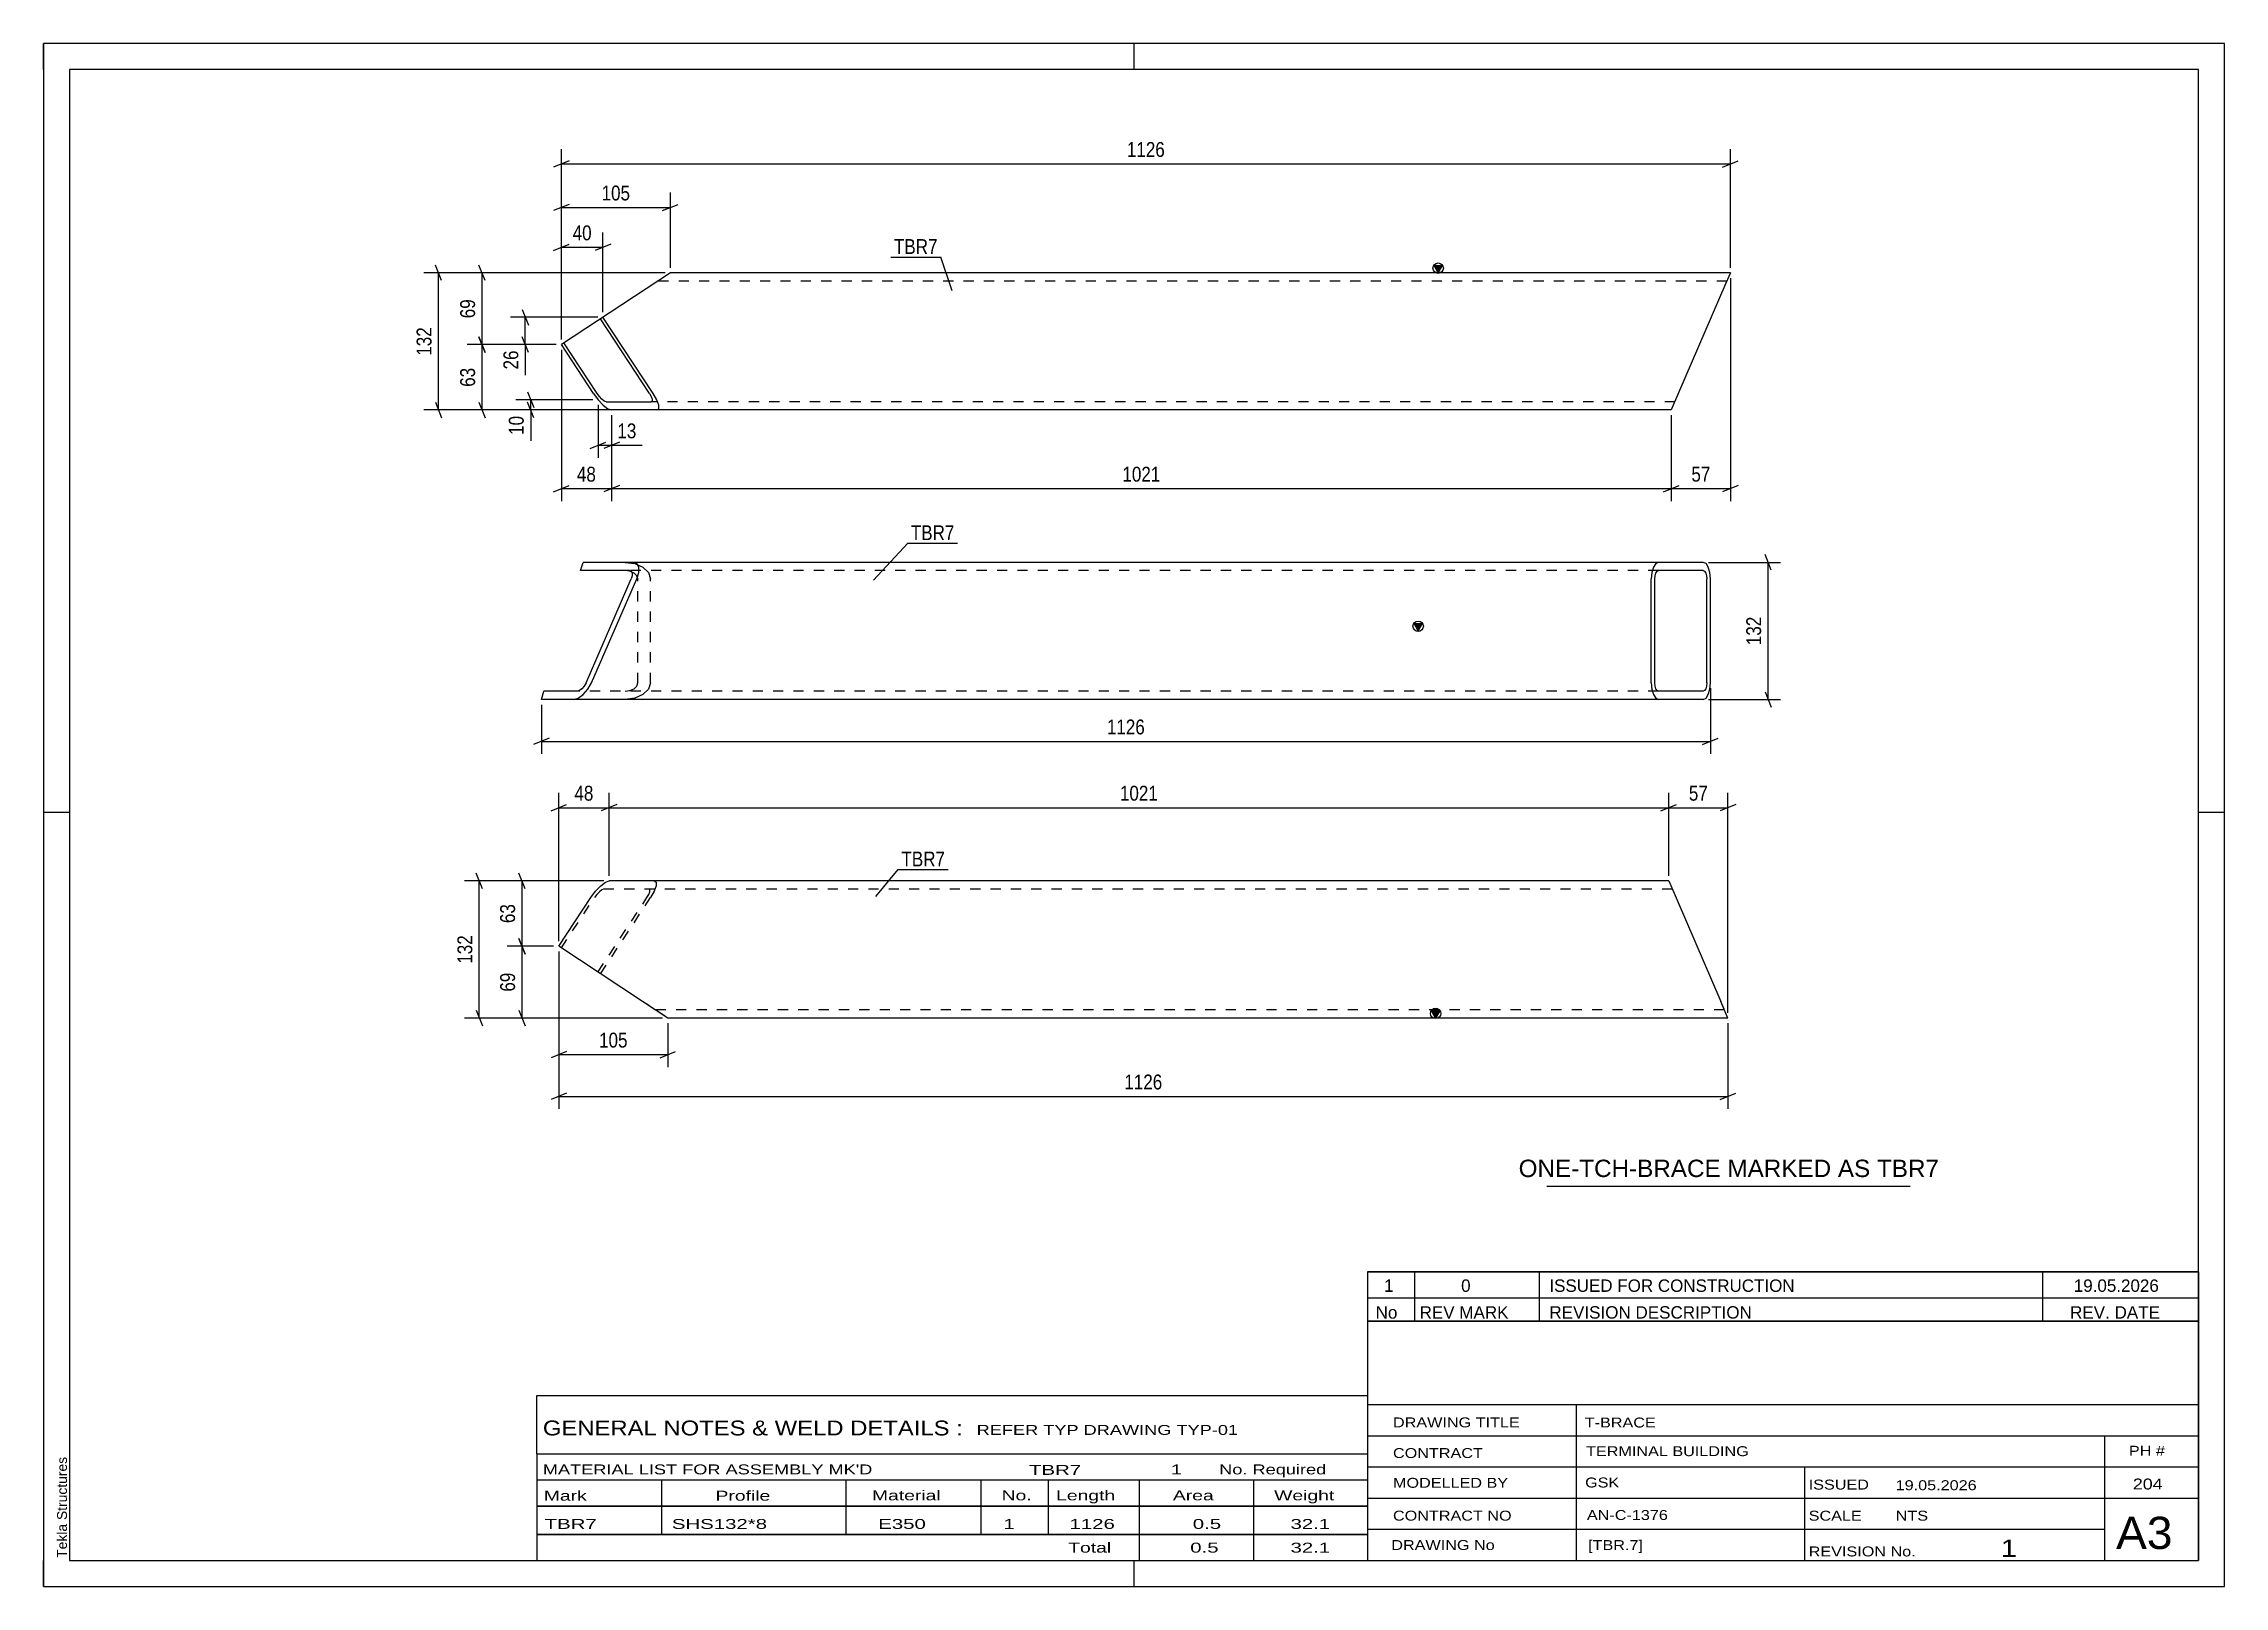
# Paper-space layout 'Layout1' of a CAD drawing. Header units: millimetres. Extents: x 0 to 420, y 0 to 297.
# The model-space entities are those that its viewports show. They can reach past a viewport. Long polylines and large blocks are cut down to what shows.
import ezdxf

# ---------------------------------------------------------------- set-up
doc = ezdxf.new("R2010")
doc.units = ezdxf.units.MM
doc.linetypes.add('DXK_LINE_DOT2', pattern=[3.9198, 1.9599, -1.9599])
doc.layers.add('Viewport layer', color=7, linetype='Continuous', plot=False)
doc.styles.add('Arial', font='ARIAL.TTF', dxfattribs={"height": 0.2})
doc.styles.add('Arial Narrow', font='ARIALN.TTF', dxfattribs={"height": 0.2})

# ---------------------------------------------------------------- blocks, each defined once
blk = doc.blocks.new('Unknown-491738079-1330')
at = {"color": 5, "linetype": 'Continuous'}
for p, q in [((420, 297), (0, 297)), ((0, 297), (0, 0)), ((0, 292), (0, 297)), ((210, 292), (210, 297)), ((420, 0), (420, 297)), ((415, 292), (5, 292)), ((5, 292), (5, 5)), ((415, 5), (415, 292)), ((5, 149), (0, 149)), ((420, 149), (415, 149)), ((0, 0), (0, 5)), ((5, 5), (415, 5)), ((210, 0), (210, 5)), ((0, 0), (420, 0))]:
    blk.add_line(p, q, dxfattribs=at)
at = {"color": 174, "linetype": 'Continuous', "style": 'Arial'}
blk.add_text('Tekla Structures', height=1.9102, rotation=90, dxfattribs=at).set_placement((4.5, 5.5))
blk = doc.blocks.new('Unknown-491738079-2137')
at = {"color": 7, "linetype": 'Continuous'}
for p, q in [((255, 51.05), (255, 5)), ((255, 51.05), (415, 51.05)), ((415, 51), (415, 5)), ((255, 35), (415, 35)), ((295.14, 35), (295.14, 5)), ((255, 29), (415, 29)), ((397, 5.05), (397, 28.9)), ((255, 23), (415, 23)), ((339.14, 23), (339.14, 5)), ((255, 17), (415, 17)), ((255, 11), (397, 11)), ((255, 5), (415, 5))]:
    blk.add_line(p, q, dxfattribs=at)
at = {"color": 7, "style": 'Arial Narrow'}
for s, height, width, p in [('DRAWING TITLE', 1.9089, 1.425378, (259.88, 30.61)), ('T-BRACE', 1.909, 1.425378, (296.81, 30.59)), ('CONTRACT', 1.909, 1.425378, (259.88, 24.71)), ('TERMINAL BUILDING', 1.9089, 1.425378, (297.06, 25.07)), ('MODELLED BY', 1.9089, 1.425378, (259.88, 18.98)), ('GSK', 1.909, 1.425378, (296.88, 19.04)), ('ISSUED', 1.909, 1.425378, (339.94, 18.64)), ('19.05.2026', 1.909, 1.425378, (356.69, 18.52)), ('CONTRACT NO', 1.9089, 1.425378, (259.88, 12.66)), ('AN-C-1376', 1.909, 1.425378, (297.23, 12.78)), ('SCALE', 1.909, 1.425378, (339.94, 12.65)), ('A3', 6.204, 1.25, (399.14, 7.2)), ('DRAWING No', 1.909, 1.425378, (259.56, 7)), ('[TBR.7]', 1.909, 1.425378, (297.46, 6.99)), ('1', 3.34, 1.5, (376.91, 5.68)), ('REVISION No.', 1.9089, 1.425378, (339.94, 5.77))]:
    blk.add_text(s, height=height, dxfattribs=dict(at, width=width)).set_placement(p)
at = {"color": 7, "linetype": 'Continuous', "style": 'Arial Narrow'}
for s, height, width, p in [('PH #', 1.909, 1.43, (401.6, 25.15)), ('204', 2.1, 1.43, (402.37, 18.65)), ('NTS', 1.909, 1.425378, (356.7, 12.65))]:
    blk.add_text(s, height=height, dxfattribs=dict(at, width=width)).set_placement(p)
blk = doc.blocks.new('Unknown-491738079-2138')
at = {"color": 7, "linetype": 'Continuous'}
for p, q in [((95, 36.75), (255, 36.75)), ((95, 25.5), (95, 36.75)), ((255, 36.75), (255, 25.5)), ((95, 25.5), (255, 25.5)), ((95, 25.5), (95, 20.5)), ((255, 25.5), (255, 20.5)), ((95, 20.5), (255, 20.5)), ((95, 20.5), (95, 15.5)), ((119, 20.5), (119, 15.5)), ((154.5, 20.5), (154.5, 15.5)), ((180.5, 20.5), (180.5, 15.5)), ((193.5, 20.5), (193.5, 15.5)), ((211, 20.5), (211, 15.5)), ((233, 20.5), (233, 15.5)), ((255, 20.5), (255, 15.5)), ((95, 15.5), (255, 15.5)), ((95, 15.45), (95, 10.05)), ((95, 15.45), (255, 15.45)), ((119, 15.5), (119, 10)), ((154.5, 15.5), (154.5, 10)), ((180.5, 15.5), (180.5, 10)), ((193.5, 15.5), (193.5, 10)), ((211, 15.5), (211, 10)), ((233, 15.5), (233, 10)), ((255, 15.45), (255, 10.05)), ((95, 10.05), (255, 10.05)), ((95, 10), (255, 10)), ((95, 10), (95, 5)), ((211, 10), (211, 5)), ((233, 10), (233, 5)), ((255, 10), (255, 5)), ((95, 5), (255, 5))]:
    blk.add_line(p, q, dxfattribs=at)
at = {"color": 7, "style": 'Arial Narrow'}
for s, height, width, p in [('GENERAL NOTES & WELD DETAILS :', 2.8633, 1.4, (96.15, 29.06)), ('REFER TYP DRAWING TYP-01', 1.9089, 1.6, (179.7, 29.16)), ("MATERIAL LIST FOR ASSEMBLY MK'D", 1.9089, 1.6, (96.15, 21.56)), ('TBR7', 1.909, 1.794707, (189.78, 21.47)), ('1', 1.91, 1.794707, (217.08, 21.56)), ('No. Required', 1.9089, 1.6, (226.41, 21.56)), ('Mark', 1.909, 1.7, (96.34, 16.5)), ('Profile', 1.909, 1.7, (129.41, 16.5)), ('Material', 1.909, 1.7, (159.54, 16.56)), ('No.', 1.909, 1.7, (184.5, 16.56)), ('Length', 1.909, 1.7, (195, 16.56)), ('Area', 1.909, 1.7, (217.5, 16.56)), ('Weight', 1.909, 1.7, (237, 16.56))]:
    blk.add_text(s, height=height, dxfattribs=dict(at, width=width)).set_placement(p)
at = {"color": 7, "linetype": 'Continuous', "style": 'Arial Narrow'}
for s, height, width, p in [('TBR7', 1.909, 1.794707, (96.5, 11.06)), ('SHS132*8', 1.909, 1.794707, (121, 11.06)), ('E350', 1.909, 1.794707, (160.74, 11.06)), ('1', 1.91, 1.794707, (184.86, 11.06)), ('1126', 1.909, 1.794707, (197.58, 11.06)), ('0.5', 1.909, 1.794707, (221.32, 11.06)), ('32.1', 1.909, 1.794707, (240.14, 11.06)), ('Total', 1.909, 1.7, (197.33, 6.5)), ('0.5', 1.909, 1.794707, (220.83, 6.5)), ('32.1', 1.909, 1.794707, (240.14, 6.5))]:
    blk.add_text(s, height=height, dxfattribs=dict(at, width=width)).set_placement(p)
blk = doc.blocks.new('Unknown-491738079-2139')
at = {"color": 7, "linetype": 'Continuous'}
for p, q in [((255, 60.55), (415, 60.55)), ((415, 60.55), (255, 60.55)), ((255, 60.55), (255, 55.55)), ((264, 60.55), (264, 55.55)), ((288, 60.55), (288, 55.55)), ((385, 60.55), (385, 55.55)), ((415, 60.55), (415, 55.55)), ((255, 55.55), (415, 55.55)), ((255, 55.55), (255, 51.05)), ((255, 55.55), (415, 55.55)), ((264, 55.55), (264, 51.05)), ((288, 55.55), (288, 51.05)), ((385, 55.55), (385, 51.05)), ((415, 55.55), (415, 51.05)), ((415, 51.05), (255, 51.05))]:
    blk.add_line(p, q, dxfattribs=at)
at = {"color": 7, "linetype": 'Continuous', "style": 'Arial Narrow'}
for s, height, width, p in [('1', 2.39, 1.196471, (258.16, 56.7)), ('0', 2.39, 1.196471, (273, 56.7)), ('ISSUED FOR CONSTRUCTION', 2.3861, 1.196471, (290, 56.7)), ('19.05.2026', 2.386, 1.196471, (391, 56.7)), ('No', 2.386, 1.2, (256.54, 51.55)), ('REV MARK', 2.386, 1.2, (265, 51.55)), ('REVISION DESCRIPTION', 2.3861, 1.2, (290, 51.55)), ('REV. DATE', 2.386, 1.2, (390.28, 51.55))]:
    blk.add_text(s, height=height, dxfattribs=dict(at, width=width)).set_placement(p)
blk = doc.blocks.new('Unknown-491738079-2140')
at = {"color": 7, "linetype": 'Continuous'}
blk.add_line((289.5, 77.05), (359.5, 77.05), dxfattribs=at)
at = {"color": 7, "style": 'Arial'}
blk.add_text('ONE-TCH-BRACE MARKED AS TBR7', height=3.3428, dxfattribs=at).set_placement((284.08, 78.8))
blk = doc.blocks.new('Part-491738079-1251 - 1165')
at = {"linetype": 'Continuous'}
blk.add_hatch(color=2, dxfattribs=at).paths.add_polyline_path([(268.09, 109.41), (267.29, 110.81), (268.89, 110.81)])
at = {"color": 2, "linetype": 'Continuous'}
for p, q in [((106.3, 133.83), (107.29, 134.87)), ((107.29, 134.87), (108.2, 135.56)), ((108.2, 135.56), (108.89, 135.81)), ((312.99, 135.81), (108.89, 135.81)), ((312.99, 135.81), (323, 112.61)), ((99.22, 123.22), (105.39, 132.61)), ((105.39, 132.61), (106.3, 133.83)), ((115.35, 112.61), (99.22, 123.22)), ((120.22, 109.41), (115.35, 112.61)), ((324.38, 109.41), (120.22, 109.41)), ((268.09, 109.41), (267.29, 110.81)), ((267.29, 110.81), (268.89, 110.81)), ((268.89, 110.81), (268.09, 109.41)), ((324.38, 109.41), (323, 112.61))]:
    blk.add_line(p, q, dxfattribs=at)
at = {"color": 7, "linetype": 'DXK_LINE_DOT2'}
for p, q in [((117.97, 134.87), (117.59, 133.83)), ((117.61, 135.81), (117.98, 135.56)), ((117.98, 135.56), (117.97, 134.87)), ((99.71, 122.9), (106.09, 132.61)), ((106.55, 133.22), (106.09, 132.61)), ((107.04, 133.74), (106.55, 133.22)), ((106.76, 118.26), (116.2, 132.61)), ((107.49, 134.09), (107.04, 133.74)), ((107.25, 117.94), (116.89, 132.61)), ((107.84, 134.21), (107.49, 134.09)), ((313.68, 134.21), (107.84, 134.21)), ((116.2, 132.61), (116.55, 133.22)), ((116.74, 134.09), (116.55, 134.21)), ((116.55, 133.22), (116.74, 133.74)), ((116.74, 133.83), (116.74, 134.09)), ((116.74, 133.74), (116.74, 133.83)), ((117.59, 133.83), (116.89, 132.61)), ((119.85, 109.65), (115.35, 112.61)), ((323.69, 111.01), (117.79, 111.01)), ((323.64, 111.13), (323.26, 112)), ((323.69, 111.01), (323.64, 111.13))]:
    blk.add_line(p, q, dxfattribs=at)
at = {"color": 2, "linetype": 'Continuous'}
blk.add_circle((268.09, 110.31), 1, dxfattribs=at)
blk = doc.blocks.new('Part-491738079-1268 - 1267')
at = {"linetype": 'Continuous'}
blk.add_hatch(color=2, dxfattribs=at).paths.add_polyline_path([(264.73, 183.94), (263.93, 185.34), (265.53, 185.34)])
at = {"color": 2, "linetype": 'Continuous'}
for p, q in [((103.4, 195.54), (103.89, 197.14)), ((112.84, 195.54), (103.4, 195.54)), ((319.64, 197.14), (103.89, 197.14)), ((104.48, 173.94), (113.19, 193.94)), ((105.53, 173.94), (114.24, 193.94)), ((112.92, 195.42), (111.99, 195.54)), ((112.84, 195.54), (113.19, 195.42)), ((113.27, 195.27), (112.92, 195.42)), ((113.19, 195.42), (113.38, 195.07)), ((113.38, 194.55), (113.19, 193.94)), ((113.38, 195.07), (113.38, 194.55)), ((114.23, 196.9), (113.53, 197.14)), ((114.61, 196.2), (114.23, 196.9)), ((114.24, 193.94), (114.62, 195.17)), ((114.62, 195.17), (114.61, 196.2)), ((309.74, 195.17), (309.63, 193.94)), ((309.63, 173.94), (309.63, 193.94)), ((310.04, 196.2), (309.74, 195.17)), ((310.48, 196.9), (310.04, 196.2)), ((310.32, 193.94), (310.37, 194.55)), ((310.32, 173.94), (310.32, 193.94)), ((310.37, 194.55), (310.52, 195.07)), ((311.01, 197.14), (310.48, 196.9)), ((310.52, 195.07), (310.75, 195.42)), ((310.75, 195.42), (311.01, 195.54)), ((319.64, 195.54), (311.01, 195.54)), ((320.17, 196.9), (319.64, 197.14)), ((319.64, 195.54), (319.9, 195.42)), ((319.9, 195.42), (320.13, 195.07)), ((320.13, 195.07), (320.27, 194.55)), ((320.61, 196.2), (320.17, 196.9)), ((320.27, 194.55), (320.33, 193.94)), ((320.33, 173.94), (320.33, 193.94)), ((320.91, 195.17), (320.61, 196.2)), ((321.02, 193.94), (320.91, 195.17)), ((321.02, 173.94), (321.02, 193.94)), ((264.73, 183.94), (263.93, 185.34)), ((263.93, 185.34), (265.53, 185.34)), ((265.53, 185.34), (264.73, 183.94)), ((95.86, 170.74), (96.34, 172.34)), ((102.73, 172.34), (96.34, 172.34)), ((103.18, 172.46), (102.73, 172.34)), ((103.68, 172.81), (103.18, 172.46)), ((104.13, 173.33), (103.68, 172.81)), ((103.93, 171.68), (104.84, 172.72)), ((104.48, 173.94), (104.13, 173.33)), ((104.84, 172.72), (105.53, 173.94)), ((309.63, 173.94), (309.74, 172.72)), ((309.74, 172.72), (310.04, 171.68)), ((310.37, 173.33), (310.32, 173.94)), ((310.52, 172.81), (310.37, 173.33)), ((310.75, 172.46), (310.52, 172.81)), ((311.01, 172.34), (310.75, 172.46)), ((319.64, 172.34), (311.01, 172.34)), ((319.9, 172.46), (319.64, 172.34)), ((320.13, 172.81), (319.9, 172.46)), ((320.27, 173.33), (320.13, 172.81)), ((320.33, 173.94), (320.27, 173.33)), ((320.61, 171.68), (320.91, 172.72)), ((320.91, 172.72), (321.02, 173.94)), ((319.64, 170.74), (95.86, 170.74)), ((102.03, 170.74), (102.94, 170.99)), ((102.94, 170.99), (103.93, 171.68)), ((310.04, 171.68), (310.48, 170.99)), ((310.48, 170.99), (311.01, 170.74)), ((319.64, 170.74), (320.17, 170.99)), ((320.17, 170.99), (320.61, 171.68))]:
    blk.add_line(p, q, dxfattribs=at)
at = {"color": 7, "linetype": 'DXK_LINE_DOT2'}
for p, q in [((111.99, 197.14), (113.85, 196.9)), ((311.01, 195.54), (112.84, 195.54)), ((113.71, 195.07), (113.27, 195.27)), ((114.24, 194.55), (113.71, 195.07)), ((113.85, 196.9), (115.43, 196.2)), ((114.42, 193.94), (114.24, 194.55)), ((114.42, 173.94), (114.42, 193.94)), ((115.43, 196.2), (116.49, 195.17)), ((116.49, 195.17), (116.86, 193.94)), ((116.86, 173.94), (116.86, 193.94)), ((311.01, 172.34), (102.73, 172.34)), ((111.99, 172.34), (112.92, 172.46)), ((112.92, 172.46), (113.71, 172.81)), ((113.71, 172.81), (114.24, 173.33)), ((114.24, 173.33), (114.42, 173.94)), ((116.49, 172.72), (115.43, 171.68)), ((116.86, 173.94), (116.49, 172.72)), ((113.85, 170.99), (111.99, 170.74)), ((115.43, 171.68), (113.85, 170.99))]:
    blk.add_line(p, q, dxfattribs=at)
at = {"color": 2, "linetype": 'Continuous'}
blk.add_circle((264.73, 184.84), 1, dxfattribs=at)
blk = doc.blocks.new('Part-491738079-1379 - 1378')
at = {"linetype": 'Continuous'}
blk.add_hatch(color=2, dxfattribs=at).paths.add_polyline_path([(268.58, 252.87), (267.78, 254.27), (269.38, 254.27)])
at = {"color": 2, "linetype": 'Continuous'}
for p, q in [((120.71, 252.87), (99.71, 239.05)), ((324.87, 252.87), (120.71, 252.87)), ((268.58, 252.87), (267.78, 254.27)), ((267.78, 254.27), (269.38, 254.27)), ((269.38, 254.27), (268.58, 252.87)), ((324.87, 252.87), (324.01, 250.89)), ((324.01, 250.89), (313.48, 226.47)), ((116.68, 229.67), (107.25, 244.01)), ((117.38, 229.67), (107.73, 244.33)), ((105.88, 229.67), (99.71, 239.05)), ((106.58, 229.67), (100.19, 239.37)), ((105.88, 229.67), (106.79, 228.44)), ((107.03, 229.05), (106.58, 229.67)), ((106.79, 228.44), (107.78, 227.4)), ((107.53, 228.53), (107.03, 229.05)), ((107.98, 228.19), (107.53, 228.53)), ((107.78, 227.4), (108.69, 226.71)), ((108.33, 228.07), (107.98, 228.19)), ((108.33, 228.07), (117.04, 228.07)), ((116.68, 229.67), (117.03, 229.05)), ((117.03, 229.05), (117.22, 228.53)), ((117.23, 228.19), (117.04, 228.07)), ((117.22, 228.53), (117.23, 228.19)), ((118.08, 228.44), (117.38, 229.67)), ((118.46, 227.4), (118.08, 228.44)), ((118.47, 226.71), (118.46, 227.4)), ((108.69, 226.71), (109.38, 226.47)), ((313.48, 226.47), (109.38, 226.47)), ((118.09, 226.47), (118.47, 226.71))]:
    blk.add_line(p, q, dxfattribs=at)
at = {"color": 7, "linetype": 'DXK_LINE_DOT2'}
for p, q in [((324.18, 251.27), (118.27, 251.27)), ((324.12, 251.14), (324.18, 251.27)), ((314.17, 228.07), (117.04, 228.07))]:
    blk.add_line(p, q, dxfattribs=at)
at = {"color": 2, "linetype": 'Continuous'}
blk.add_circle((268.58, 253.77), 1, dxfattribs=at)
blk = doc.blocks.new('StraightDimension-491738079-1811 - 1165')
at = {"color": 7, "linetype": 'Continuous'}
for p, q in [((107.89, 135.81), (81.06, 135.81)), ((84.51, 134.31), (83.31, 137.31)), ((83.91, 109.41), (83.91, 135.81)), ((119.22, 109.41), (81.06, 109.41)), ((83.31, 110.91), (84.51, 107.91))]:
    blk.add_line(p, q, dxfattribs=at)
at = {"color": 0}
blk.add_wipeout([(83.16, 125.95), (78.96, 125.95), (78.96, 119.27), (83.16, 119.27)], dxfattribs=at)
at = {"color": 3, "style": 'Arial Narrow'}
blk.add_text('132', height=2.863, rotation=90.0002, dxfattribs=at).set_placement((82.56, 119.87))
blk = doc.blocks.new('StraightDimension-491738079-1286 - 1165')
at = {"color": 7, "linetype": 'Continuous'}
for p, q in [((99.22, 122.22), (99.22, 91.92)), ((324.38, 108.41), (324.38, 91.92)), ((100.72, 94.92), (97.72, 93.72)), ((99.22, 94.32), (324.38, 94.32)), ((322.88, 93.72), (325.88, 94.92))]:
    blk.add_line(p, q, dxfattribs=at)
at = {"color": 0}
blk.add_wipeout([(216.05, 95.07), (216.05, 99.27), (207.54, 99.27), (207.54, 95.07)], dxfattribs=at)
at = {"color": 3, "style": 'Arial Narrow'}
blk.add_text('1126', height=2.863, dxfattribs=at).set_placement((208.14, 95.67))
blk = doc.blocks.new('StraightDimension-491738079-1402 - 1165')
at = {"color": 7, "linetype": 'Continuous'}
for p, q in [((312.99, 136.81), (312.99, 152.76)), ((324.38, 110.41), (324.38, 152.76)), ((311.49, 149.31), (314.49, 150.51)), ((312.99, 149.91), (324.38, 149.91)), ((325.88, 150.51), (322.88, 149.31))]:
    blk.add_line(p, q, dxfattribs=at)
at = {"color": 0}
blk.add_wipeout([(321.11, 150.66), (321.11, 154.86), (316.26, 154.86), (316.26, 150.66)], dxfattribs=at)
at = {"color": 3, "style": 'Arial Narrow'}
blk.add_text('57', height=2.863, dxfattribs=at).set_placement((316.86, 151.26))
blk = doc.blocks.new('StraightDimension-491738079-1403 - 1165')
at = {"color": 7, "linetype": 'Continuous'}
for p, q in [((108.89, 136.81), (108.89, 152.76)), ((312.99, 136.81), (312.99, 152.76)), ((110.39, 150.51), (107.39, 149.31)), ((108.89, 149.91), (312.99, 149.91)), ((311.49, 149.31), (314.49, 150.51))]:
    blk.add_line(p, q, dxfattribs=at)
at = {"color": 0}
blk.add_wipeout([(215.2, 150.66), (215.2, 154.86), (206.69, 154.86), (206.69, 150.66)], dxfattribs=at)
at = {"color": 3, "style": 'Arial Narrow'}
blk.add_text('1021', height=2.863, dxfattribs=at).set_placement((207.29, 151.26))
blk = doc.blocks.new('StraightDimension-491738079-1404 - 1165')
at = {"color": 7, "linetype": 'Continuous'}
for p, q in [((99.22, 124.22), (99.22, 152.76)), ((108.89, 136.81), (108.89, 152.76)), ((97.72, 149.31), (100.72, 150.51)), ((99.22, 149.91), (108.89, 149.91)), ((110.39, 150.51), (107.39, 149.31))]:
    blk.add_line(p, q, dxfattribs=at)
at = {"color": 0}
blk.add_wipeout([(106.48, 150.66), (106.48, 154.86), (101.63, 154.86), (101.63, 150.66)], dxfattribs=at)
at = {"color": 3, "style": 'Arial Narrow'}
blk.add_text('48', height=2.863, dxfattribs=at).set_placement((102.23, 151.26))
blk = doc.blocks.new('StraightDimension-491738079-1460 - 1165')
at = {"color": 7, "linetype": 'Continuous'}
for p, q in [((99.22, 122.22), (99.22, 99.98)), ((120.22, 108.41), (120.22, 99.98)), ((100.72, 102.98), (97.72, 101.78)), ((99.22, 102.38), (120.22, 102.38)), ((118.72, 101.78), (121.72, 102.98))]:
    blk.add_line(p, q, dxfattribs=at)
at = {"color": 0}
blk.add_wipeout([(113.06, 103.13), (113.06, 107.33), (106.38, 107.33), (106.38, 103.13)], dxfattribs=at)
at = {"color": 3, "style": 'Arial Narrow'}
blk.add_text('105', height=2.863, dxfattribs=at).set_placement((106.98, 103.73))
blk = doc.blocks.new('StraightDimension-491738079-1533 - 1165')
at = {"color": 7, "linetype": 'Continuous'}
for p, q in [((107.89, 135.81), (89.29, 135.81)), ((92.74, 134.31), (91.54, 137.31)), ((92.14, 123.22), (92.14, 135.81)), ((98.22, 123.22), (89.29, 123.22)), ((91.54, 124.72), (92.74, 121.72))]:
    blk.add_line(p, q, dxfattribs=at)
at = {"color": 0}
blk.add_wipeout([(91.39, 131.94), (87.19, 131.94), (87.19, 127.09), (91.39, 127.09)], dxfattribs=at)
at = {"color": 3, "style": 'Arial Narrow'}
blk.add_text('63', height=2.863, rotation=90.0002, dxfattribs=at).set_placement((90.79, 127.69))
blk = doc.blocks.new('StraightDimension-491738079-1534 - 1165')
at = {"color": 7, "linetype": 'Continuous'}
for p, q in [((98.22, 123.22), (89.29, 123.22)), ((92.74, 121.72), (91.54, 124.72)), ((92.14, 109.41), (92.14, 123.22)), ((119.22, 109.41), (89.29, 109.41)), ((91.54, 110.91), (92.74, 107.91))]:
    blk.add_line(p, q, dxfattribs=at)
at = {"color": 0}
blk.add_wipeout([(91.39, 118.74), (87.19, 118.74), (87.19, 113.89), (91.39, 113.89)], dxfattribs=at)
at = {"color": 3, "style": 'Arial Narrow'}
blk.add_text('69', height=2.863, rotation=90.0002, dxfattribs=at).set_placement((90.79, 114.49))
blk = doc.blocks.new('StraightDimension-491738079-1567 - 1267')
at = {"color": 7, "linetype": 'Continuous'}
for p, q in [((321.02, 172.94), (321.02, 160.27)), ((95.86, 169.74), (95.86, 160.27)), ((97.36, 163.27), (94.36, 162.07)), ((95.86, 162.67), (321.02, 162.67)), ((319.52, 162.07), (322.52, 163.27))]:
    blk.add_line(p, q, dxfattribs=at)
at = {"color": 0}
blk.add_wipeout([(212.69, 163.42), (212.69, 167.62), (204.18, 167.62), (204.18, 163.42)], dxfattribs=at)
at = {"color": 3, "style": 'Arial Narrow'}
blk.add_text('1126', height=2.863, dxfattribs=at).set_placement((204.78, 164.02))
blk = doc.blocks.new('StraightDimension-491738079-1579 - 1267')
at = {"color": 7, "linetype": 'Continuous'}
for p, q in [((332.73, 195.64), (331.53, 198.64)), ((320.64, 197.14), (334.53, 197.14)), ((332.13, 170.74), (332.13, 197.14)), ((331.53, 172.24), (332.73, 169.24)), ((320.64, 170.74), (334.53, 170.74))]:
    blk.add_line(p, q, dxfattribs=at)
at = {"color": 0}
blk.add_wipeout([(331.38, 187.28), (327.18, 187.28), (327.18, 180.6), (331.38, 180.6)], dxfattribs=at)
at = {"color": 3, "style": 'Arial Narrow'}
blk.add_text('132', height=2.863, rotation=90.0002, dxfattribs=at).set_placement((330.78, 181.2))
blk = doc.blocks.new('StraightDimension-491738079-1791 - 1378')
at = {"color": 7, "linetype": 'Continuous'}
for p, q in [((106.79, 227.44), (106.79, 217.27)), ((109.38, 225.47), (109.38, 217.27)), ((105.29, 219.07), (108.29, 220.27)), ((106.79, 219.67), (109.38, 219.67)), ((110.88, 220.27), (107.88, 219.07))]:
    blk.add_line(p, q, dxfattribs=at)
at = {"color": 0}
blk.add_wipeout([(114.76, 220.42), (114.76, 224.62), (109.9, 224.62), (109.9, 220.42)], dxfattribs=at)
at = {"color": 7, "linetype": 'Continuous'}
blk.add_line((109.38, 219.67), (115.29, 219.67), dxfattribs=at)
blk.add_line((109.38, 219.67), (115.29, 219.67), dxfattribs=at)
at = {"color": 3, "style": 'Arial Narrow'}
blk.add_text('13', height=2.863, dxfattribs=at).set_placement((110.5, 221.02))
blk = doc.blocks.new('StraightDimension-491738079-1599 - 1378')
at = {"color": 7, "linetype": 'Continuous'}
for p, q in [((101.21, 274.44), (98.21, 273.24)), ((99.71, 240.05), (99.71, 276.69)), ((99.71, 273.84), (324.87, 273.84)), ((323.37, 273.24), (326.37, 274.44)), ((324.87, 253.87), (324.87, 276.69))]:
    blk.add_line(p, q, dxfattribs=at)
at = {"color": 0}
blk.add_wipeout([(216.54, 274.59), (216.54, 278.79), (208.03, 278.79), (208.03, 274.59)], dxfattribs=at)
at = {"color": 3, "style": 'Arial Narrow'}
blk.add_text('1126', height=2.863, dxfattribs=at).set_placement((208.63, 275.19))
blk = doc.blocks.new('StraightDimension-491738079-1794 - 1378')
at = {"color": 7, "linetype": 'Continuous'}
for p, q in [((105.79, 228.44), (90.96, 228.44)), ((93.21, 229.94), (94.41, 226.94)), ((94.41, 224.97), (93.21, 227.97)), ((93.81, 226.47), (93.81, 228.44)), ((108.38, 226.47), (90.96, 226.47))]:
    blk.add_line(p, q, dxfattribs=at)
at = {"color": 0}
blk.add_wipeout([(93.06, 225.94), (88.86, 225.94), (88.86, 221.08), (93.06, 221.08)], dxfattribs=at)
at = {"color": 7, "linetype": 'Continuous'}
blk.add_line((93.81, 226.47), (93.81, 220.56), dxfattribs=at)
blk.add_line((93.81, 226.47), (93.81, 220.56), dxfattribs=at)
at = {"color": 3, "style": 'Arial Narrow'}
blk.add_text('10', height=2.863, rotation=90.0002, dxfattribs=at).set_placement((92.46, 221.68))
blk = doc.blocks.new('StraightDimension-491738079-1673 - 1378')
at = {"color": 7, "linetype": 'Continuous'}
for p, q in [((99.71, 238.05), (99.71, 208.93)), ((109.38, 225.47), (109.38, 208.93)), ((98.21, 210.73), (101.21, 211.93)), ((99.71, 211.33), (109.38, 211.33)), ((110.88, 211.93), (107.88, 210.73))]:
    blk.add_line(p, q, dxfattribs=at)
at = {"color": 0}
blk.add_wipeout([(106.97, 212.08), (106.97, 216.28), (102.11, 216.28), (102.11, 212.08)], dxfattribs=at)
at = {"color": 3, "style": 'Arial Narrow'}
blk.add_text('48', height=2.863, dxfattribs=at).set_placement((102.71, 212.68))
blk = doc.blocks.new('StraightDimension-491738079-1609 - 1378')
at = {"color": 7, "linetype": 'Continuous'}
for p, q in [((101.21, 266.06), (98.21, 264.86)), ((99.71, 240.05), (99.71, 268.31)), ((99.71, 265.46), (120.71, 265.46)), ((119.21, 264.86), (122.21, 266.06)), ((120.71, 253.87), (120.71, 268.31))]:
    blk.add_line(p, q, dxfattribs=at)
at = {"color": 0}
blk.add_wipeout([(113.55, 266.21), (113.55, 270.41), (106.86, 270.41), (106.86, 266.21)], dxfattribs=at)
at = {"color": 3, "style": 'Arial Narrow'}
blk.add_text('105', height=2.863, dxfattribs=at).set_placement((107.46, 266.81))
blk = doc.blocks.new('StraightDimension-491738079-1626 - 1378')
at = {"color": 7, "linetype": 'Continuous'}
for p, q in [((99.71, 240.05), (99.71, 260.64)), ((107.73, 245.33), (107.73, 260.64)), ((98.21, 257.19), (101.21, 258.39)), ((99.71, 257.79), (107.73, 257.79)), ((109.23, 258.39), (106.23, 257.19))]:
    blk.add_line(p, q, dxfattribs=at)
at = {"color": 0}
blk.add_wipeout([(106.15, 258.54), (106.15, 262.74), (101.29, 262.74), (101.29, 258.54)], dxfattribs=at)
at = {"color": 3, "style": 'Arial Narrow'}
blk.add_text('40', height=2.863, dxfattribs=at).set_placement((101.89, 259.14))
blk = doc.blocks.new('StraightDimension-491738079-1635 - 1378')
at = {"color": 7, "linetype": 'Continuous'}
for p, q in [((119.71, 252.87), (81.59, 252.87)), ((85.04, 251.37), (83.84, 254.37)), ((84.44, 239.05), (84.44, 252.87)), ((83.84, 240.55), (85.04, 237.55)), ((98.71, 239.05), (81.59, 239.05))]:
    blk.add_line(p, q, dxfattribs=at)
at = {"color": 0}
blk.add_wipeout([(83.69, 248.39), (79.49, 248.39), (79.49, 243.53), (83.69, 243.53)], dxfattribs=at)
at = {"color": 3, "style": 'Arial Narrow'}
blk.add_text('69', height=2.863, rotation=90.0002, dxfattribs=at).set_placement((83.09, 244.13))
blk = doc.blocks.new('StraightDimension-491738079-1636 - 1378')
at = {"color": 7, "linetype": 'Continuous'}
for p, q in [((85.04, 237.55), (83.84, 240.55)), ((98.71, 239.05), (81.59, 239.05)), ((84.44, 226.47), (84.44, 239.05)), ((83.84, 227.97), (85.04, 224.97)), ((108.38, 226.47), (81.59, 226.47))]:
    blk.add_line(p, q, dxfattribs=at)
at = {"color": 0}
blk.add_wipeout([(83.69, 235.19), (79.49, 235.19), (79.49, 230.33), (83.69, 230.33)], dxfattribs=at)
at = {"color": 3, "style": 'Arial Narrow'}
blk.add_text('63', height=2.863, rotation=90.0002, dxfattribs=at).set_placement((83.09, 230.93))
blk = doc.blocks.new('StraightDimension-491738079-1654 - 1378')
at = {"color": 7, "linetype": 'Continuous'}
for p, q in [((106.73, 244.33), (89.92, 244.33)), ((92.17, 245.83), (93.37, 242.83)), ((92.77, 239.05), (92.77, 244.33)), ((93.37, 237.55), (92.17, 240.55)), ((98.71, 239.05), (89.92, 239.05))]:
    blk.add_line(p, q, dxfattribs=at)
at = {"color": 0}
blk.add_wipeout([(92.02, 238.53), (87.82, 238.53), (87.82, 233.67), (92.02, 233.67)], dxfattribs=at)
at = {"color": 7, "linetype": 'Continuous'}
blk.add_line((92.77, 239.05), (92.77, 233.15), dxfattribs=at)
blk.add_line((92.77, 239.05), (92.77, 233.15), dxfattribs=at)
at = {"color": 3, "style": 'Arial Narrow'}
blk.add_text('26', height=2.863, rotation=90.0002, dxfattribs=at).set_placement((91.42, 234.27))
blk = doc.blocks.new('StraightDimension-491738079-1671 - 1378')
at = {"color": 7, "linetype": 'Continuous'}
for p, q in [((324.87, 251.87), (324.87, 208.93)), ((313.48, 225.47), (313.48, 208.93)), ((311.98, 210.73), (314.98, 211.93)), ((313.48, 211.33), (324.87, 211.33)), ((326.37, 211.93), (323.37, 210.73))]:
    blk.add_line(p, q, dxfattribs=at)
at = {"color": 0}
blk.add_wipeout([(321.6, 212.08), (321.6, 216.28), (316.75, 216.28), (316.75, 212.08)], dxfattribs=at)
at = {"color": 3, "style": 'Arial Narrow'}
blk.add_text('57', height=2.863, dxfattribs=at).set_placement((317.35, 212.68))
blk = doc.blocks.new('StraightDimension-491738079-1672 - 1378')
at = {"color": 7, "linetype": 'Continuous'}
for p, q in [((109.38, 225.47), (109.38, 208.93)), ((313.48, 225.47), (313.48, 208.93)), ((110.88, 211.93), (107.88, 210.73)), ((109.38, 211.33), (313.48, 211.33)), ((311.98, 210.73), (314.98, 211.93))]:
    blk.add_line(p, q, dxfattribs=at)
at = {"color": 0}
blk.add_wipeout([(215.69, 212.08), (215.69, 216.28), (207.17, 216.28), (207.17, 212.08)], dxfattribs=at)
at = {"color": 3, "style": 'Arial Narrow'}
blk.add_text('1021', height=2.863, dxfattribs=at).set_placement((207.77, 212.68))
blk = doc.blocks.new('StraightDimension-491738079-1823 - 1378')
at = {"color": 7, "linetype": 'Continuous'}
for p, q in [((119.71, 252.87), (73.2, 252.87)), ((76.65, 251.37), (75.45, 254.37)), ((76.05, 226.47), (76.05, 252.87)), ((75.45, 227.97), (76.65, 224.97)), ((117.09, 226.47), (73.2, 226.47))]:
    blk.add_line(p, q, dxfattribs=at)
at = {"color": 0}
blk.add_wipeout([(75.3, 243.01), (71.1, 243.01), (71.1, 236.32), (75.3, 236.32)], dxfattribs=at)
at = {"color": 3, "style": 'Arial Narrow'}
blk.add_text('132', height=2.863, rotation=90.0002, dxfattribs=at).set_placement((74.7, 236.92))
blk = doc.blocks.new('Mark-491738079-1291 - 1165')
at = {"color": 0}
blk.add_wipeout([(173.6, 138.6), (173.6, 141.6), (165.21, 141.6), (165.21, 138.6)], dxfattribs=at)
blk.add_wipeout([(173.6, 138.6), (173.6, 141.6), (165.21, 141.6), (165.21, 138.6)], dxfattribs=at)
at = {"color": 30, "linetype": 'Continuous'}
for p, q in [((160.27, 132.8), (164.61, 138)), ((164.61, 138), (174.2, 138))]:
    blk.add_line(p, q, dxfattribs=at)
at = {"color": 3, "style": 'Arial Narrow'}
blk.add_text('TBR7', height=2.863, dxfattribs=at).set_placement((165.21, 138.6))
blk = doc.blocks.new('Mark-491738079-1590 - 1267')
at = {"color": 0}
blk.add_wipeout([(175.42, 201.41), (175.42, 204.41), (167.02, 204.41), (167.02, 201.41)], dxfattribs=at)
blk.add_wipeout([(175.42, 201.41), (175.42, 204.41), (167.02, 204.41), (167.02, 201.41)], dxfattribs=at)
at = {"color": 30, "linetype": 'Continuous'}
for p, q in [((159.86, 193.69), (166.42, 200.81)), ((166.42, 200.81), (176.02, 200.81))]:
    blk.add_line(p, q, dxfattribs=at)
at = {"color": 3, "style": 'Arial Narrow'}
blk.add_text('TBR7', height=2.863, dxfattribs=at).set_placement((167.02, 201.41))
blk = doc.blocks.new('Mark-491738079-1662 - 1378')
at = {"color": 0}
blk.add_wipeout([(172.17, 256.5), (172.17, 259.5), (163.77, 259.5), (163.77, 256.5)], dxfattribs=at)
blk.add_wipeout([(172.17, 256.5), (172.17, 259.5), (163.77, 259.5), (163.77, 256.5)], dxfattribs=at)
at = {"color": 30, "linetype": 'Continuous'}
for p in [(163.17, 255.9), (175, 249.39)]:
    blk.add_line(p, (172.77, 255.9), dxfattribs=at)
at = {"color": 3, "style": 'Arial Narrow'}
blk.add_text('TBR7', height=2.863, dxfattribs=at).set_placement((163.77, 256.5))

msp = doc.modelspace()

# ---------------------------------------------------------------- block references
for name in ['Unknown-491738079-1330', 'Part-491738079-1379 - 1378', 'Part-491738079-1268 - 1267', 'Part-491738079-1251 - 1165', 'Unknown-491738079-2140', 'Unknown-491738079-2139', 'Unknown-491738079-2137', 'Unknown-491738079-2138']:
    msp.add_blockref(name, (0, 0))

# ---------------------------------------------------------------- next in the draw order: block references
for name in ['StraightDimension-491738079-1599 - 1378', 'StraightDimension-491738079-1791 - 1378', 'Mark-491738079-1590 - 1267', 'StraightDimension-491738079-1567 - 1267', 'StraightDimension-491738079-1811 - 1165']:
    msp.add_blockref(name, (0, 0))

# ---------------------------------------------------------------- next in the draw order: block references
for name in ['Mark-491738079-1662 - 1378', 'StraightDimension-491738079-1671 - 1378', 'StraightDimension-491738079-1794 - 1378', 'StraightDimension-491738079-1579 - 1267', 'StraightDimension-491738079-1286 - 1165']:
    msp.add_blockref(name, (0, 0))

# ---------------------------------------------------------------- next in the draw order: block references
for name in ['StraightDimension-491738079-1673 - 1378', 'StraightDimension-491738079-1402 - 1165']:
    msp.add_blockref(name, (0, 0))

# ---------------------------------------------------------------- next in the draw order: block references
for name in ['StraightDimension-491738079-1609 - 1378', 'StraightDimension-491738079-1403 - 1165']:
    msp.add_blockref(name, (0, 0))

# ---------------------------------------------------------------- next in the draw order: block references
for name in ['StraightDimension-491738079-1626 - 1378', 'StraightDimension-491738079-1404 - 1165', 'Mark-491738079-1291 - 1165']:
    msp.add_blockref(name, (0, 0))

# ---------------------------------------------------------------- next in the draw order: block references
for name in ['StraightDimension-491738079-1635 - 1378', 'StraightDimension-491738079-1460 - 1165']:
    msp.add_blockref(name, (0, 0))

# ---------------------------------------------------------------- next in the draw order: block references
for name in ['StraightDimension-491738079-1636 - 1378', 'StraightDimension-491738079-1533 - 1165']:
    msp.add_blockref(name, (0, 0))

# ---------------------------------------------------------------- next in the draw order: block references
for name in ['StraightDimension-491738079-1654 - 1378', 'StraightDimension-491738079-1672 - 1378', 'StraightDimension-491738079-1534 - 1165']:
    msp.add_blockref(name, (0, 0))

# ---------------------------------------------------------------- next in the draw order: block references
msp.add_blockref('StraightDimension-491738079-1823 - 1378', (0, 0))

psp = doc.layouts.get("Layout1")

# ---------------------------------------------------------------- viewports
at = {"layer": 'Viewport layer', "view_target_point": (210, 148.5)}
psp.add_viewport(center=(210, 148.5), size=(420, 297), view_center_point=(0, 0), view_height=297, dxfattribs=at)

doc.saveas('drawing.dxf')
